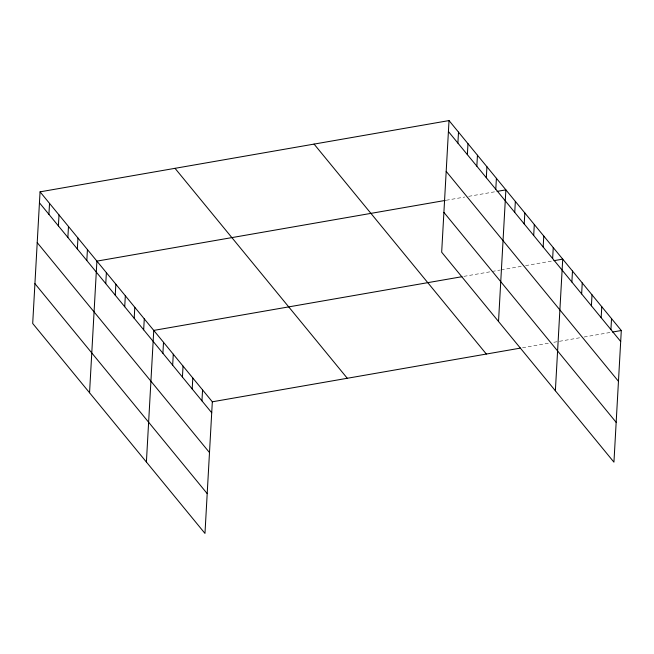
<?xml version="1.0" encoding="UTF-8"?>
<svg xmlns="http://www.w3.org/2000/svg" width="654" height="654" viewBox="0 0 654 654"><rect width="100%" height="100%" fill="white"/><g stroke="black" fill="none" stroke-linecap="round" stroke-linejoin="round"><path stroke-width="0.49" stroke-dasharray="3.27 2.45" d="M446.224 200.255L464.806 197.018M468.714 196.339L496.1 191.565M463.956 276.356L500.138 270.053M501.119 269.881L521.655 266.301M525.563 265.622L552.949 260.848M522.521 347.74L548.927 343.137M553.824 342.287L580.229 337.685M584.136 337.006L611.523 332.232"/><path stroke-width="0.98" d="M40.057 191.843L32.7 323.477L204.972 533.419L212.329 401.793L40.057 191.843L449.028 120.581L621.3 330.523L613.942 462.157L441.671 252.207L449.028 120.581M48.919 214.357L49.532 203.386M58.394 225.9L59.007 214.937M67.869 237.451L68.482 226.48M77.344 248.994L77.957 238.031M86.819 260.545L87.432 249.575M89.549 392.76L96.906 261.126L445.243 200.426M105.768 283.64L106.381 272.669M115.243 295.183L115.856 284.22M124.718 306.734L125.331 295.772M134.193 318.277L134.806 307.315M143.667 329.829L144.281 318.866M146.398 462.043L153.755 330.409L461.994 276.699M162.903 353.266L163.516 342.304M172.672 365.169L173.285 354.206M182.433 377.064L183.046 366.101M192.194 388.958L192.807 377.996M201.955 400.861L202.568 389.898M457.89 143.087L458.503 132.124M467.365 154.638L467.978 143.676M476.84 166.181L477.453 155.219M486.314 177.733L486.928 166.77M495.789 189.276L496.402 178.313M498.52 321.49L505.877 189.864L497.081 191.393M514.739 212.37L515.352 201.407M524.214 223.921L524.827 212.959M533.689 235.465L534.302 224.502M543.163 247.016L543.776 236.053M552.638 258.559L553.251 247.596M555.369 390.773L562.726 259.147L553.93 260.676M571.874 282.005L572.487 271.042M581.643 293.899L582.248 282.937M591.404 305.802L592.017 294.84M601.165 317.697L601.778 306.734M610.926 329.591L611.539 318.629M212.329 401.793L520.568 348.083M612.496 332.06L621.3 330.523M448.415 131.544L620.687 341.494M446.191 171.364L618.463 381.315M443.894 212.387L616.166 422.337M314.067 144.093L486.339 354.043M175.019 168.323L347.29 378.274M39.444 202.805L211.716 412.756M37.221 242.626L209.493 452.576M34.924 283.656L207.195 493.606"/></g></svg>
